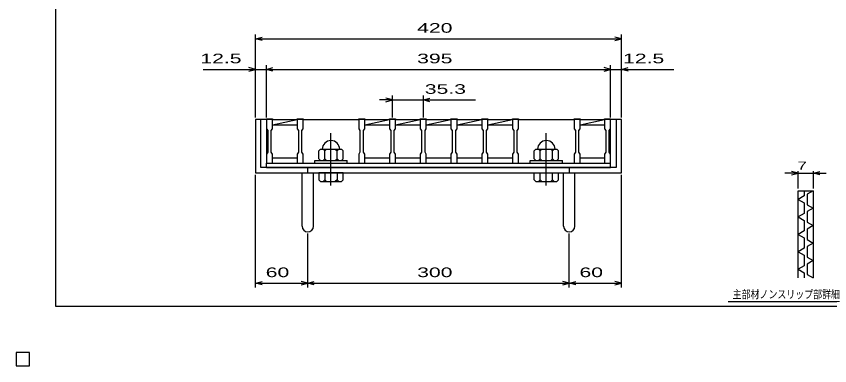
# Model space of a CAD drawing. Units: millimetres, scale not verified. Extents: x -910 to 866, y -641 to 527.
# Drawn here: x -910 to 23, y -641 to -241 of the extents above; entities that cross this region are included whole.
import ezdxf
from ezdxf.enums import TextEntityAlignment as Align

# ---------------------------------------------------------------- set-up
doc = ezdxf.new("R2010")
doc.units = ezdxf.units.MM
doc.header["$LTSCALE"] = 5
doc.linetypes.add('CHAIN', pattern=[18.5, 12, -1.5, 3.5, -1.5])
for name, color, linetype, lineweight in [('0_2', 150, 'Continuous', 25), ('16', 3, 'Continuous', 25), ('19', 6, 'Continuous', 25), ('22', 4, 'Continuous', 25), ('32', 4, 'Continuous', 25)]:
    doc.layers.add(name, color=color, linetype=linetype, lineweight=lineweight)
doc.styles.add('ベクトル', font='')
doc.styles.get('ベクトル').set_extended_font_data('ベクトル')

msp = doc.modelspace()

# ---------------------------------------------------------------- linework, layer by layer
at = {"layer": '0_2'}
for p, q in [((-864.5, -573.25), (-864.5, 526.75)), ((865.5, -573.25), (-864.5, -573.25))]:
    msp.add_line(p, q, dxfattribs=at)
at = {"layer": '16'}
for p, q in [((-623, -359.25), (-623, -358.55)), ((-623, -358.55), (-616, -358.55)), ((-623, -359.25), (-623, -369.75)), ((-616, -359.25), (-623, -359.25)), ((-623, -359.25), (-623, -403.25)), ((-616, -358.55), (-616, -359.25)), ((-616, -369.75), (-616, -359.25)), ((-616, -359.25), (-587.7, -359.25)), ((-616, -365.25), (-587.7, -359.25)), ((-587.7, -359.25), (-587.7, -358.55)), ((-587.7, -358.55), (-580.7, -358.55)), ((-587.7, -359.25), (-587.7, -369.75)), ((-580.7, -359.25), (-587.7, -359.25)), ((-580.7, -358.55), (-580.7, -359.25)), ((-580.7, -369.75), (-580.7, -359.25)), ((-580.7, -359.25), (-517.1, -359.25)), ((-517.1, -359.25), (-517.1, -358.55)), ((-517.1, -358.55), (-510.1, -358.55)), ((-517.1, -359.25), (-517.1, -369.75)), ((-510.1, -359.25), (-517.1, -359.25)), ((-510.1, -358.55), (-510.1, -359.25)), ((-510.1, -369.75), (-510.1, -359.25)), ((-510.1, -359.25), (-481.8, -359.25)), ((-510.1, -365.25), (-481.8, -359.25)), ((-481.8, -359.25), (-481.8, -358.55)), ((-481.8, -358.55), (-474.8, -358.55)), ((-481.8, -359.25), (-481.8, -369.75)), ((-474.8, -359.25), (-481.8, -359.25)), ((-474.8, -358.55), (-474.8, -359.25)), ((-474.8, -369.75), (-474.8, -359.25)), ((-474.8, -359.25), (-446.5, -359.25)), ((-474.8, -365.25), (-446.5, -359.25)), ((-446.5, -359.25), (-446.5, -358.55)), ((-446.5, -358.55), (-439.5, -358.55)), ((-446.5, -359.25), (-446.5, -369.75)), ((-439.5, -359.25), (-446.5, -359.25)), ((-439.5, -358.55), (-439.5, -359.25)), ((-439.5, -369.75), (-439.5, -359.25)), ((-439.5, -359.25), (-411.2, -359.25)), ((-439.5, -365.25), (-411.2, -359.25)), ((-411.2, -359.25), (-411.2, -358.55)), ((-411.2, -358.55), (-404.2, -358.55)), ((-411.2, -359.25), (-411.2, -369.75)), ((-404.2, -359.25), (-411.2, -359.25)), ((-404.2, -358.55), (-404.2, -359.25)), ((-404.2, -369.75), (-404.2, -359.25)), ((-404.2, -359.25), (-375.9, -359.25)), ((-404.2, -365.25), (-375.9, -359.25)), ((-375.9, -359.25), (-375.9, -358.55)), ((-375.9, -358.55), (-368.9, -358.55)), ((-375.9, -359.25), (-375.9, -369.75)), ((-368.9, -359.25), (-375.9, -359.25)), ((-368.9, -358.55), (-368.9, -359.25)), ((-368.9, -369.75), (-368.9, -359.25)), ((-368.9, -359.25), (-340.6, -359.25)), ((-368.9, -365.25), (-340.6, -359.25)), ((-340.6, -359.25), (-340.6, -358.55)), ((-340.6, -358.55), (-333.6, -358.55)), ((-340.6, -359.25), (-340.6, -369.75)), ((-333.6, -359.25), (-340.6, -359.25)), ((-333.6, -358.55), (-333.6, -359.25)), ((-333.6, -369.75), (-333.6, -359.25)), ((-333.6, -359.25), (-270, -359.25)), ((-270, -359.25), (-270, -358.55)), ((-270, -358.55), (-263, -358.55)), ((-270, -359.25), (-270, -369.75)), ((-263, -359.25), (-270, -359.25)), ((-263, -358.55), (-263, -359.25)), ((-263, -369.75), (-263, -359.25)), ((-263, -359.25), (-235, -359.25)), ((-263, -365.25), (-235, -359.314)), ((-235, -359.25), (-235, -358.55)), ((-235, -358.55), (-228, -358.55)), ((-235, -359.25), (-235, -369.75)), ((-228, -359.25), (-235, -359.25)), ((-228, -358.55), (-228, -359.25)), ((-228, -369.75), (-228, -359.25)), ((-228, -403.25), (-228, -359.25)), ((-623, -369.75), (-621.5, -371.75)), ((-621.5, -371.75), (-621.5, -396.75)), ((-617.5, -371.75), (-616, -369.75)), ((-617.5, -396.75), (-617.5, -371.75)), ((-616, -365.25), (-587.7, -365.25)), ((-587.7, -369.75), (-586.2, -371.75)), ((-586.2, -371.75), (-586.2, -396.75)), ((-582.2, -371.75), (-580.7, -369.75)), ((-582.2, -396.75), (-582.2, -371.75)), ((-517.1, -369.75), (-515.6, -371.75)), ((-515.6, -371.75), (-515.6, -396.75)), ((-511.6, -371.75), (-510.1, -369.75)), ((-511.6, -396.75), (-511.6, -371.75)), ((-510.1, -365.25), (-481.8, -365.25)), ((-481.8, -369.75), (-480.3, -371.75)), ((-480.3, -371.75), (-480.3, -396.75)), ((-476.3, -371.75), (-474.8, -369.75)), ((-476.3, -396.75), (-476.3, -371.75)), ((-474.8, -365.25), (-446.5, -365.25)), ((-446.5, -369.75), (-445, -371.75)), ((-445, -371.75), (-445, -396.75)), ((-441, -371.75), (-439.5, -369.75)), ((-441, -396.75), (-441, -371.75)), ((-439.5, -365.25), (-411.2, -365.25)), ((-411.2, -369.75), (-409.7, -371.75)), ((-409.7, -371.75), (-409.7, -396.75)), ((-405.7, -371.75), (-404.2, -369.75)), ((-405.7, -396.75), (-405.7, -371.75)), ((-404.2, -365.25), (-375.9, -365.25)), ((-375.9, -369.75), (-374.4, -371.75)), ((-374.4, -371.75), (-374.4, -396.75)), ((-370.4, -371.75), (-368.9, -369.75)), ((-370.4, -396.75), (-370.4, -371.75)), ((-368.9, -365.25), (-340.6, -365.25)), ((-340.6, -369.75), (-339.1, -371.75)), ((-339.1, -371.75), (-339.1, -396.75)), ((-335.1, -371.75), (-333.6, -369.75)), ((-335.1, -396.75), (-335.1, -371.75)), ((-270, -369.75), (-268.5, -371.75)), ((-268.5, -371.75), (-268.5, -396.75)), ((-264.5, -371.75), (-263, -369.75)), ((-264.5, -396.75), (-264.5, -371.75)), ((-263, -365.25), (-235, -365.25)), ((-235, -369.75), (-233.5, -371.75)), ((-233.5, -371.75), (-233.5, -396.75)), ((-229.5, -371.75), (-228, -369.75)), ((-229.5, -396.75), (-229.5, -371.75)), ((-621.5, -396.75), (-623, -398.75)), ((-623, -398.75), (-623, -409.25)), ((-616, -398.75), (-617.5, -396.75)), ((-616, -409.25), (-616, -398.75)), ((-586.2, -396.75), (-587.7, -398.75)), ((-587.7, -398.75), (-587.7, -409.25)), ((-580.7, -398.75), (-582.2, -396.75)), ((-580.7, -409.25), (-580.7, -398.75)), ((-560.9, -393.25), (-562.9, -395.25)), ((-562.9, -404.25), (-562.9, -395.25)), ((-560.9, -393.25), (-536.9, -393.25)), ((-557.9, -393.25), (-555.9, -395.25)), ((-555.9, -395.25), (-553.9, -393.25)), ((-555.9, -404.25), (-555.9, -395.25)), ((-543.9, -393.25), (-541.9, -395.25)), ((-541.9, -395.25), (-539.9, -393.25)), ((-541.9, -404.25), (-541.9, -395.25)), ((-536.9, -393.25), (-534.9, -395.25)), ((-534.9, -404.25), (-534.9, -395.25)), ((-515.6, -396.75), (-517.1, -398.75)), ((-517.1, -398.75), (-517.1, -409.25)), ((-510.1, -398.75), (-511.6, -396.75)), ((-510.1, -409.25), (-510.1, -398.75)), ((-480.3, -396.75), (-481.8, -398.75)), ((-481.8, -398.75), (-481.8, -409.25)), ((-474.8, -398.75), (-476.3, -396.75)), ((-474.8, -409.25), (-474.8, -398.75)), ((-445, -396.75), (-446.5, -398.75)), ((-446.5, -398.75), (-446.5, -409.25)), ((-439.5, -398.75), (-441, -396.75)), ((-439.5, -409.25), (-439.5, -398.75)), ((-409.7, -396.75), (-411.2, -398.75)), ((-411.2, -398.75), (-411.2, -409.25)), ((-404.2, -398.75), (-405.7, -396.75)), ((-404.2, -409.25), (-404.2, -398.75)), ((-374.4, -396.75), (-375.9, -398.75)), ((-375.9, -398.75), (-375.9, -409.25)), ((-368.9, -398.75), (-370.4, -396.75)), ((-368.9, -409.25), (-368.9, -398.75)), ((-339.1, -396.75), (-340.6, -398.75)), ((-340.6, -398.75), (-340.6, -409.25)), ((-333.6, -398.75), (-335.1, -396.75)), ((-333.6, -409.25), (-333.6, -398.75)), ((-313.8, -393.25), (-315.8, -395.25)), ((-315.8, -404.25), (-315.8, -395.25)), ((-313.8, -393.25), (-289.8, -393.25)), ((-310.8, -393.25), (-308.8, -395.25)), ((-308.8, -395.25), (-306.8, -393.25)), ((-308.8, -404.25), (-308.8, -395.25)), ((-296.8, -393.25), (-294.8, -395.25)), ((-294.8, -395.25), (-292.8, -393.25)), ((-294.8, -404.25), (-294.8, -395.25)), ((-289.8, -393.25), (-287.8, -395.25)), ((-287.8, -404.25), (-287.8, -395.25)), ((-268.5, -396.75), (-270, -398.75)), ((-270, -398.75), (-270, -409.25)), ((-263, -398.75), (-264.5, -396.75)), ((-263, -409.25), (-263, -398.75)), ((-233.5, -396.75), (-235, -398.75)), ((-235, -398.75), (-235, -409.25)), ((-228, -398.75), (-229.5, -396.75)), ((-228, -409.25), (-228, -398.75)), ((-623, -409.25), (-616, -409.25)), ((-623, -409.25), (-228, -409.25)), ((-623, -414.25), (-623, -409.25)), ((-616, -403.25), (-587.7, -403.25)), ((-587.7, -409.25), (-580.7, -409.25)), ((-580.7, -409.25), (-517.1, -409.25)), ((-567.4, -409.25), (-567.4, -406.25)), ((-567.4, -406.25), (-530.4, -406.25)), ((-567.4, -409.25), (-530.4, -409.25)), ((-562.9, -404.25), (-560.9, -406.25)), ((-557.9, -406.25), (-555.9, -404.25)), ((-553.9, -406.25), (-555.9, -404.25)), ((-543.9, -406.25), (-541.9, -404.25)), ((-539.9, -406.25), (-541.9, -404.25)), ((-536.9, -406.25), (-534.9, -404.25)), ((-530.4, -409.25), (-530.4, -406.25)), ((-517.1, -409.25), (-510.1, -409.25)), ((-510.1, -403.25), (-481.8, -403.25)), ((-481.8, -409.25), (-474.8, -409.25)), ((-474.8, -403.25), (-446.5, -403.25)), ((-446.5, -409.25), (-439.5, -409.25)), ((-439.5, -403.25), (-411.2, -403.25)), ((-411.2, -409.25), (-404.2, -409.25)), ((-404.2, -403.25), (-375.9, -403.25)), ((-375.9, -409.25), (-368.9, -409.25)), ((-368.9, -403.25), (-340.6, -403.25)), ((-340.6, -409.25), (-333.6, -409.25)), ((-333.6, -409.25), (-270, -409.25)), ((-320.3, -409.25), (-320.3, -406.25)), ((-320.3, -406.25), (-283.3, -406.25)), ((-320.3, -409.25), (-283.3, -409.25)), ((-315.8, -404.25), (-313.8, -406.25)), ((-310.8, -406.25), (-308.8, -404.25)), ((-306.8, -406.25), (-308.8, -404.25)), ((-296.8, -406.25), (-294.8, -404.25)), ((-292.8, -406.25), (-294.8, -404.25)), ((-289.8, -406.25), (-287.8, -404.25)), ((-283.3, -409.25), (-283.3, -406.25)), ((-270, -409.25), (-263, -409.25)), ((-263, -403.25), (-235, -403.25)), ((-235, -409.25), (-228, -409.25)), ((-228, -414.25), (-228, -409.25)), ((-623, -414.25), (-228, -414.25)), ((-895, -626.25), (-910, -626.25)), ((-910, -626.25), (-910, -641.25)), ((-895, -626.25), (-910, -626.25)), ((-910, -626.25), (-910, -641.25)), ((-895, -626.25), (-910, -626.25)), ((-910, -626.25), (-910, -641.25)), ((-895, -626.25), (-910, -626.25)), ((-910, -626.25), (-910, -641.25)), ((-895, -626.25), (-910, -626.25)), ((-910, -626.25), (-910, -641.25)), ((-895, -641.25), (-895, -626.25)), ((-895, -641.25), (-895, -626.25)), ((-895, -641.25), (-895, -626.25)), ((-895, -641.25), (-895, -626.25)), ((-895, -641.25), (-895, -626.25)), ((-910, -641.25), (-895, -641.25)), ((-910, -641.25), (-895, -641.25)), ((-910, -641.25), (-895, -641.25)), ((-910, -641.25), (-895, -641.25)), ((-910, -641.25), (-895, -641.25))]:
    msp.add_line(p, q, dxfattribs=at)
at = {"layer": '16', "linetype": 'CHAIN'}
for p, q in [((-548.9, -434.75), (-548.9, -374.75)), ((-301.8, -434.75), (-301.8, -374.75))]:
    msp.add_line(p, q, dxfattribs=at)
at = {"layer": '16'}
for centre in [(-548.9, -393.25), (-301.8, -393.25)]:
    msp.add_arc(centre, 10, 0, 180, dxfattribs=at)
at = {"layer": '19'}
for p, q in [((-623, -359.25), (-635.5, -359.25)), ((-635.5, -359.25), (-635.5, -420.25)), ((-629.5, -414.25), (-629.5, -359.25)), ((-215.5, -359.25), (-228, -359.25)), ((-221.5, -359.25), (-221.5, -414.25)), ((-215.5, -420.25), (-215.5, -359.25)), ((-221.5, -414.25), (-629.5, -414.25)), ((-575.5, -420.25), (-575.5, -414.25)), ((-275.5, -414.25), (-275.5, -420.25)), ((-635.5, -420.25), (-215.5, -420.25)), ((-582, -481.36), (-582, -420.25)), ((-569, -481.36), (-569, -420.25)), ((-562.9, -420.25), (-562.9, -428.25)), ((-534.9, -420.25), (-562.9, -420.25)), ((-562.9, -428.25), (-560.9, -430.25)), ((-555.9, -428.25), (-557.9, -430.25)), ((-555.9, -420.25), (-555.9, -428.25)), ((-553.9, -430.25), (-555.9, -428.25)), ((-541.9, -428.25), (-543.9, -430.25)), ((-541.9, -420.25), (-541.9, -428.25)), ((-539.9, -430.25), (-541.9, -428.25)), ((-536.9, -430.25), (-534.9, -428.25)), ((-534.9, -428.25), (-534.9, -420.25)), ((-315.8, -428.25), (-315.8, -420.25)), ((-315.8, -420.25), (-287.8, -420.25)), ((-313.8, -430.25), (-315.8, -428.25)), ((-310.8, -430.25), (-308.8, -428.25)), ((-308.8, -428.25), (-308.8, -420.25)), ((-306.8, -430.25), (-308.8, -428.25)), ((-296.8, -430.25), (-294.8, -428.25)), ((-294.8, -428.25), (-294.8, -420.25)), ((-292.8, -430.25), (-294.8, -428.25)), ((-289.8, -430.25), (-287.8, -428.25)), ((-287.8, -428.25), (-287.8, -420.25)), ((-282, -481.36), (-282, -420.25)), ((-269, -481.36), (-269, -420.25)), ((-560.9, -430.25), (-536.9, -430.25)), ((-313.8, -430.25), (-289.8, -430.25))]:
    msp.add_line(p, q, dxfattribs=at)
for centre in [(-575.5, -481.36), (-275.5, -481.36)]:
    msp.add_arc(centre, 6.5, 180, 0, dxfattribs=at)
at = {"layer": '22'}
for p, q in [((-635.5, -356.75), (-635.5, -261.75)), ((-635.5, -266.75), (-628, -264.75)), ((-628, -268.75), (-635.5, -266.75)), ((-635.5, -266.75), (-215.5, -266.75)), ((-215.5, -266.75), (-223, -264.75)), ((-223, -268.75), (-215.5, -266.75)), ((-215.5, -356.75), (-215.5, -261.75)), ((-635.5, -356.75), (-635.5, -296.75)), ((-623, -356.75), (-623, -296.75)), ((-228, -356.75), (-228, -296.75)), ((-215.5, -356.75), (-215.5, -296.75)), ((-695.5, -301.75), (-635.5, -301.75)), ((-635.5, -301.75), (-643, -299.75)), ((-643, -303.75), (-635.5, -301.75)), ((-635.5, -301.75), (-623, -301.75)), ((-623, -301.75), (-615.5, -299.75)), ((-615.5, -303.75), (-623, -301.75)), ((-623, -301.75), (-228, -301.75)), ((-228, -301.75), (-235.5, -299.75)), ((-235.5, -303.75), (-228, -301.75)), ((-228, -301.75), (-215.5, -301.75)), ((-215.5, -301.75), (-208, -299.75)), ((-208, -303.75), (-215.5, -301.75)), ((-215.5, -301.75), (-155.5, -301.75)), ((-478.3, -336.75), (-485.8, -334.75)), ((-478.3, -356.75), (-478.3, -331.75)), ((-443, -331.75), (-443, -356.75)), ((-443, -336.75), (-435.5, -334.75)), ((-478.3, -336.75), (-493.3, -336.75)), ((-485.8, -338.75), (-478.3, -336.75)), ((-478.3, -336.75), (-443, -336.75)), ((-435.5, -338.75), (-443, -336.75)), ((-443, -336.75), (-383, -336.75)), ((-635.5, -551.75), (-635.5, -422.75)), ((-215.5, -551.75), (-215.5, -422.75)), ((-575.5, -551.75), (-575.5, -489.75)), ((-275.5, -551.75), (-275.5, -489.75)), ((-635.5, -546.75), (-628, -544.75)), ((-628, -548.75), (-635.5, -546.75)), ((-635.5, -546.75), (-575.5, -546.75)), ((-575.5, -546.75), (-583, -544.75)), ((-583, -548.75), (-575.5, -546.75)), ((-575.5, -546.75), (-568, -544.75)), ((-568, -548.75), (-575.5, -546.75)), ((-575.5, -546.75), (-275.5, -546.75)), ((-275.5, -546.75), (-283, -544.75)), ((-283, -548.75), (-275.5, -546.75)), ((-275.5, -546.75), (-268, -544.75)), ((-268, -548.75), (-275.5, -546.75)), ((-275.5, -546.75), (-215.5, -546.75)), ((-215.5, -546.75), (-223, -544.75)), ((-223, -548.75), (-215.5, -546.75))]:
    msp.add_line(p, q, dxfattribs=at)
at = {"layer": '22', "color": 2}
for p, q in [((-895, -626.25), (-910, -626.25)), ((-910, -626.25), (-910, -641.25)), ((-895, -626.25), (-910, -626.25)), ((-910, -626.25), (-910, -641.25)), ((-895, -626.25), (-910, -626.25)), ((-910, -626.25), (-910, -641.25)), ((-895, -641.25), (-895, -626.25)), ((-895, -641.25), (-895, -626.25)), ((-895, -641.25), (-895, -626.25)), ((-910, -641.25), (-895, -641.25)), ((-910, -641.25), (-895, -641.25)), ((-910, -641.25), (-895, -641.25))]:
    msp.add_line(p, q, dxfattribs=at)
at = {"layer": '32'}
for p, q in [((-13, -420.75), (-20.5, -418.75)), ((-13, -438.25), (-13, -418.25)), ((4.5, -418.25), (4.5, -438.25)), ((4.5, -420.75), (12, -418.75)), ((-13, -420.75), (-28, -420.75)), ((-20.5, -422.75), (-13, -420.75)), ((-13, -420.75), (4.5, -420.75)), ((12, -422.75), (4.5, -420.75)), ((4.5, -420.75), (19.5, -420.75)), ((-13, -440.75), (4.5, -440.75)), ((-13, -540.75), (-13, -440.75)), ((-6, -446.75), (-13, -450.75)), ((-6, -440.75), (-6, -446.75)), ((4.5, -440.75), (-2.5, -444.75)), ((-2.5, -444.75), (-2.5, -456.75)), ((4.5, -440.75), (4.5, -540.75)), ((-13, -450.75), (-6, -454.75)), ((-6, -454.75), (-6, -466.75)), ((-2.5, -456.75), (4.5, -460.75)), ((4.5, -460.75), (-2.5, -464.75)), ((-2.5, -464.75), (-2.5, -476.75)), ((-6, -466.75), (-13, -470.75)), ((-13, -470.75), (-6, -474.75)), ((-6, -474.75), (-6, -486.75)), ((-2.5, -476.75), (4.5, -480.75)), ((4.5, -480.75), (-2.5, -484.75)), ((-2.5, -484.75), (-2.5, -496.75)), ((-6, -486.75), (-13, -490.75)), ((-13, -490.75), (-6, -494.75)), ((-6, -494.75), (-6, -506.75)), ((-2.5, -496.75), (4.5, -500.75)), ((4.5, -500.75), (-2.5, -504.75)), ((-6, -506.75), (-13, -510.75)), ((-13, -510.75), (-6, -514.75)), ((-2.5, -504.75), (-2.5, -516.75)), ((-6, -514.75), (-6, -526.75)), ((-2.5, -516.75), (4.5, -520.75)), ((4.5, -520.75), (-2.5, -524.75)), ((-6, -526.75), (-13, -530.75)), ((-13, -530.75), (-6, -534.75)), ((-2.5, -524.75), (-2.5, -536.75)), ((-6, -534.75), (-6, -540.75)), ((-2.5, -536.75), (4.5, -540.75)), ((34.5, -568.25), (-93, -568.25))]:
    msp.add_line(p, q, dxfattribs=at)

# ---------------------------------------------------------------- texts
at = {"layer": '22', "color": 2, "style": 'ベクトル', "width": 1.65}
for s, p in [(' 420 ', (-456.75, -254.25)), (' 12.5 ', (-705.5, -289.25)), (' 395 ', (-456.75, -289.25)), (' 12.5 ', (-220.5, -289.25)), (' 35.3 ', (-448, -324.25)), (' 60 ', (-630.5, -534.25)), (' 300 ', (-456.75, -534.25)), (' 60 ', (-270.5, -534.25))]:
    msp.add_text(s, height=11, dxfattribs=at).set_placement(p, align=Align.MIDDLE_LEFT)
at = {"layer": '32', "color": 2, "style": 'ベクトル'}
for s, width, p in [(' 7 ', 1.6, (-19.25, -412)), ('主部材ノンスリップ部詳細', 0.8, (-88, -559.5))]:
    msp.add_text(s, height=9.164, dxfattribs=dict(at, width=width)).set_placement(p, align=Align.MIDDLE_LEFT)

doc.saveas('drawing.dxf')
